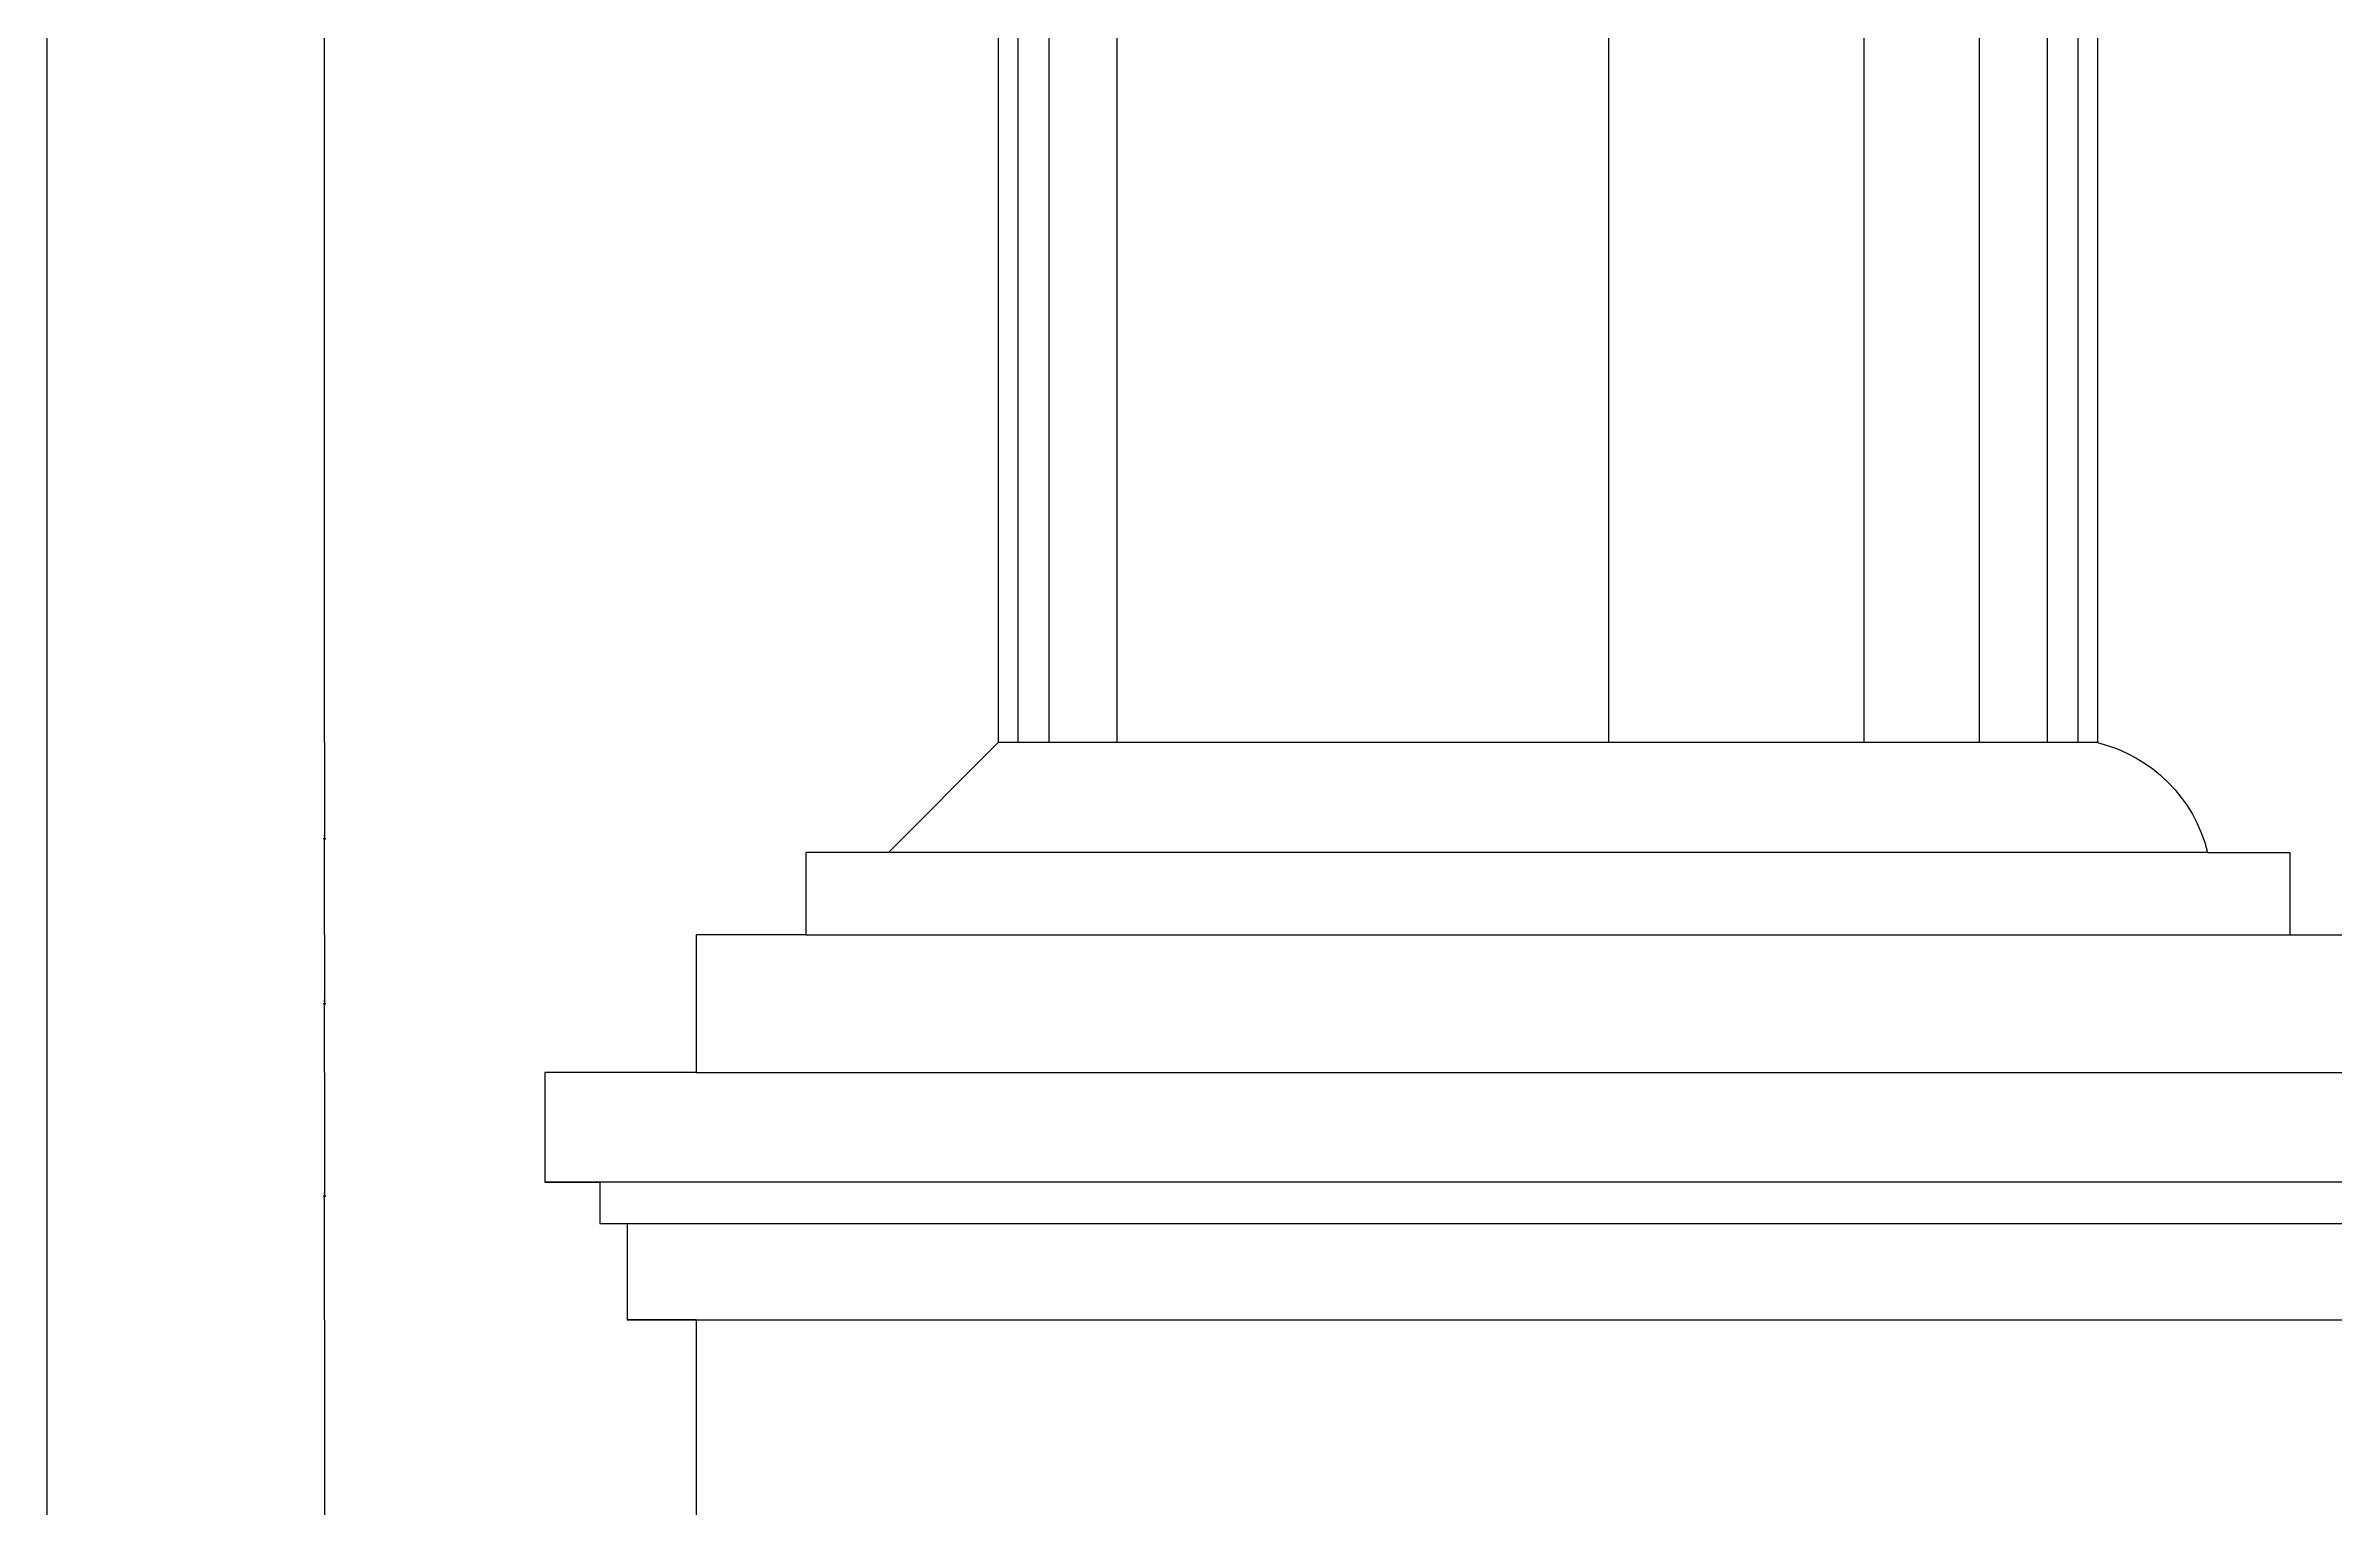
# Model space of a CAD drawing. Header units: metres. Extents: x 223 to 5375, y 130 to 7012.
# Drawn here: x 223 to 1056, y 3120 to 3652 of the extents above; entities that cross this region are included whole.
import ezdxf

# ---------------------------------------------------------------- set-up
doc = ezdxf.new("R2010")
doc.units = ezdxf.units.M
for name, color, linetype in [('3', 3, 'Continuous'), ('4', 4, 'Continuous'), ('DIM', 3, 'Continuous')]:
    doc.layers.add(name, color=color, linetype=linetype)
doc.dimstyles.get("Standard").update_dxf_attribs({"dimtxt": 2.5, "dimasz": 2.5, "dimexe": 1.25, "dimexo": 0.625, "dimtad": 1, "dimcen": 2.5, "dimazin": 3, "dimtfac": 1, "dimtmove": 0, "dimatfit": 3})

# ---------------------------------------------------------------- blocks, each defined once
blk = doc.blocks.new('*D5')
for p, q in [((324.22, 3398.3), (324.22, 3363.3)), ((323.97, 3363.3), (323.72, 3363.3)), ((324.22, 3328.3), (324.22, 3363.3)), ((324.22, 3363.3), (324.22, 3363.3)), ((324.47, 3363.3), (324.72, 3363.3))]:
    blk.add_line(p, q)
at = {"layer": 'Defpoints'}
for p in [(324.22, 3398.3), (324.22, 3363.3), (324.22, 3328.3)]:
    blk.add_point(p, dxfattribs=at)
at = {"layer": 'DIM', "insert": (324.22, 3364.425), "char_height": 1, "attachment_point": 5}
blk.add_mtext('0', dxfattribs=at)
blk = doc.blocks.new('*D6')
for p, q in [((223.31, 6693.3), (223.31, 4640.8)), ((223.06, 4640.8), (222.81, 4640.8)), ((223.31, 2588.3), (223.31, 4640.8)), ((223.31, 4640.8), (223.31, 4640.8)), ((223.56, 4640.8), (223.81, 4640.8))]:
    blk.add_line(p, q)
at = {"layer": 'Defpoints'}
for p in [(223.31, 6693.3), (223.31, 4640.8), (223.31, 2588.3)]:
    blk.add_point(p, dxfattribs=at)
at = {"layer": 'DIM', "insert": (223.31, 4641.925), "char_height": 1, "attachment_point": 5}
blk.add_mtext('0', dxfattribs=at)
blk = doc.blocks.new('*D13')
for p, q in [((324.22, 3328.3), (324.22, 3303.3)), ((323.97, 3303.3), (323.72, 3303.3)), ((324.22, 3278.3), (324.22, 3303.3)), ((324.22, 3303.3), (324.22, 3303.3)), ((324.47, 3303.3), (324.72, 3303.3))]:
    blk.add_line(p, q)
at = {"layer": 'Defpoints'}
for p in [(324.22, 3328.3), (324.22, 3303.3), (324.22, 3278.3)]:
    blk.add_point(p, dxfattribs=at)
at = {"layer": 'DIM', "insert": (324.22, 3304.425), "char_height": 1, "attachment_point": 5}
blk.add_mtext('0', dxfattribs=at)
blk = doc.blocks.new('*D14')
for p, q in [((324.22, 3188.3), (324.22, 2938.3)), ((323.97, 2938.3), (323.72, 2938.3)), ((324.22, 2688.3), (324.22, 2938.3)), ((324.22, 2938.3), (324.22, 2938.3)), ((324.47, 2938.3), (324.72, 2938.3))]:
    blk.add_line(p, q)
at = {"layer": 'Defpoints'}
for p in [(324.22, 3188.3), (324.22, 2938.3), (324.22, 2688.3)]:
    blk.add_point(p, dxfattribs=at)
at = {"layer": 'DIM', "insert": (324.22, 2939.425), "char_height": 1, "attachment_point": 5}
blk.add_mtext('0', dxfattribs=at)
blk = doc.blocks.new('*D16')
for p, q in [((324.22, 3278.3), (324.22, 3233.3)), ((323.97, 3233.3), (323.72, 3233.3)), ((324.22, 3188.3), (324.22, 3233.3)), ((324.22, 3233.3), (324.22, 3233.3)), ((324.47, 3233.3), (324.72, 3233.3))]:
    blk.add_line(p, q)
at = {"layer": 'Defpoints'}
for p in [(324.22, 3278.3), (324.22, 3233.3), (324.22, 3188.3)]:
    blk.add_point(p, dxfattribs=at)
at = {"layer": 'DIM', "insert": (324.22, 3234.425), "char_height": 1, "attachment_point": 5}
blk.add_mtext('0', dxfattribs=at)
blk = doc.blocks.new('*D23')
for p, q in [((324.22, 5988.3), (324.22, 4693.3)), ((323.97, 4693.3), (323.72, 4693.3)), ((324.22, 3398.3), (324.22, 4693.3)), ((324.22, 4693.3), (324.22, 4693.3)), ((324.47, 4693.3), (324.72, 4693.3))]:
    blk.add_line(p, q)
at = {"layer": 'Defpoints'}
for p in [(324.22, 5988.3), (324.22, 4693.3), (324.22, 3398.3)]:
    blk.add_point(p, dxfattribs=at)
at = {"layer": 'DIM', "insert": (324.22, 4694.425), "char_height": 1, "attachment_point": 5}
blk.add_mtext('0', dxfattribs=at)

msp = doc.modelspace()

# ---------------------------------------------------------------- linework, layer by layer
at = {"layer": '3'}
for p, q in [((576.56, 5988.3), (576.56, 3398.3)), ((587.79, 5988.3), (587.79, 3398.3)), ((612.56, 5988.3), (612.56, 3398.3)), ((791.41, 5988.3), (791.41, 3398.3)), ((884.39, 5988.3), (884.39, 3398.3)), ((926.28, 5988.3), (926.28, 3398.3)), ((951.04, 5988.3), (951.04, 3398.3)), ((962.27, 5988.3), (962.27, 3398.3)), ((969.42, 3398.3), (569.42, 3398.3)), ((1009.42, 3358.3), (529.42, 3358.3)), ((499.42, 3328.3), (1039.42, 3328.3)), ((459.42, 3278.3), (1079.42, 3278.3)), ((1134.42, 3238.3), (404.42, 3238.3)), ((434.42, 3223.3), (1104.42, 3223.3)), ((459.42, 3188.3), (1079.42, 3188.3))]:
    msp.add_line(p, q, dxfattribs=at)
at = {"layer": '4'}
msp.add_line((459.42, 3188.3), (434.42, 3188.3), dxfattribs=at)
msp.add_lwpolyline([(1084.42, 6093.3), (1084.42, 6078.3), (1069.42, 6078.3), (1069.42, 6028.3), (1009.42, 6028.3, -0.23), (969.42, 5988.3), (969.42, 3398.3, -0.28), (1009.42, 3358.3), (1039.42, 3358.3), (1039.42, 3328.3), (1079.42, 3328.3), (1079.42, 3278.3), (1134.42, 3278.3), (1134.42, 3238.3), (1114.42, 3238.3), (1114.42, 3223.3), (1104.42, 3223.3), (1104.42, 3188.3), (1079.42, 3188.3), (1079.42, 2588.3)], format="xyb", dxfattribs=at)
msp.add_lwpolyline([(569.42, 5988.3), (569.42, 3398.3), (529.42, 3358.3), (499.42, 3358.3), (499.42, 3328.3), (459.42, 3328.3), (459.42, 3278.3), (404.42, 3278.3), (404.42, 3238.3), (424.42, 3238.3), (424.42, 3223.3), (434.42, 3223.3), (434.42, 3188.3), (459.42, 3188.3), (459.42, 2588.3)], dxfattribs=at)

# ---------------------------------------------------------------- dimensions: what is measured, and where the dimension line sits
at = {"layer": 'DIM'}
for base, p1, p2, picture, middle in [((223.31, 4640.8), (223.31, 6693.3), (223.31, 2588.3), '*D6', (223.31, 4641.925)), ((324.22, 4693.3), (324.22, 5988.3), (324.22, 3398.3), '*D23', (324.22, 4694.425)), ((324.22, 3363.3), (324.22, 3398.3), (324.22, 3328.3), '*D5', (324.22, 3364.425)), ((324.22, 3303.3), (324.22, 3328.3), (324.22, 3278.3), '*D13', (324.22, 3304.425)), ((324.22, 3233.3), (324.22, 3278.3), (324.22, 3188.3), '*D16', (324.22, 3234.425)), ((324.22, 2938.3), (324.22, 3188.3), (324.22, 2688.3), '*D14', (324.22, 2939.425))]:
    dim = msp.add_linear_dim(base=base, p1=p1, p2=p2, dimstyle='Standard', dxfattribs=at)
    dim.commit()
    dim.dimension.update_dxf_attribs({"geometry": picture, "text_midpoint": middle})

doc.saveas('drawing.dxf')
